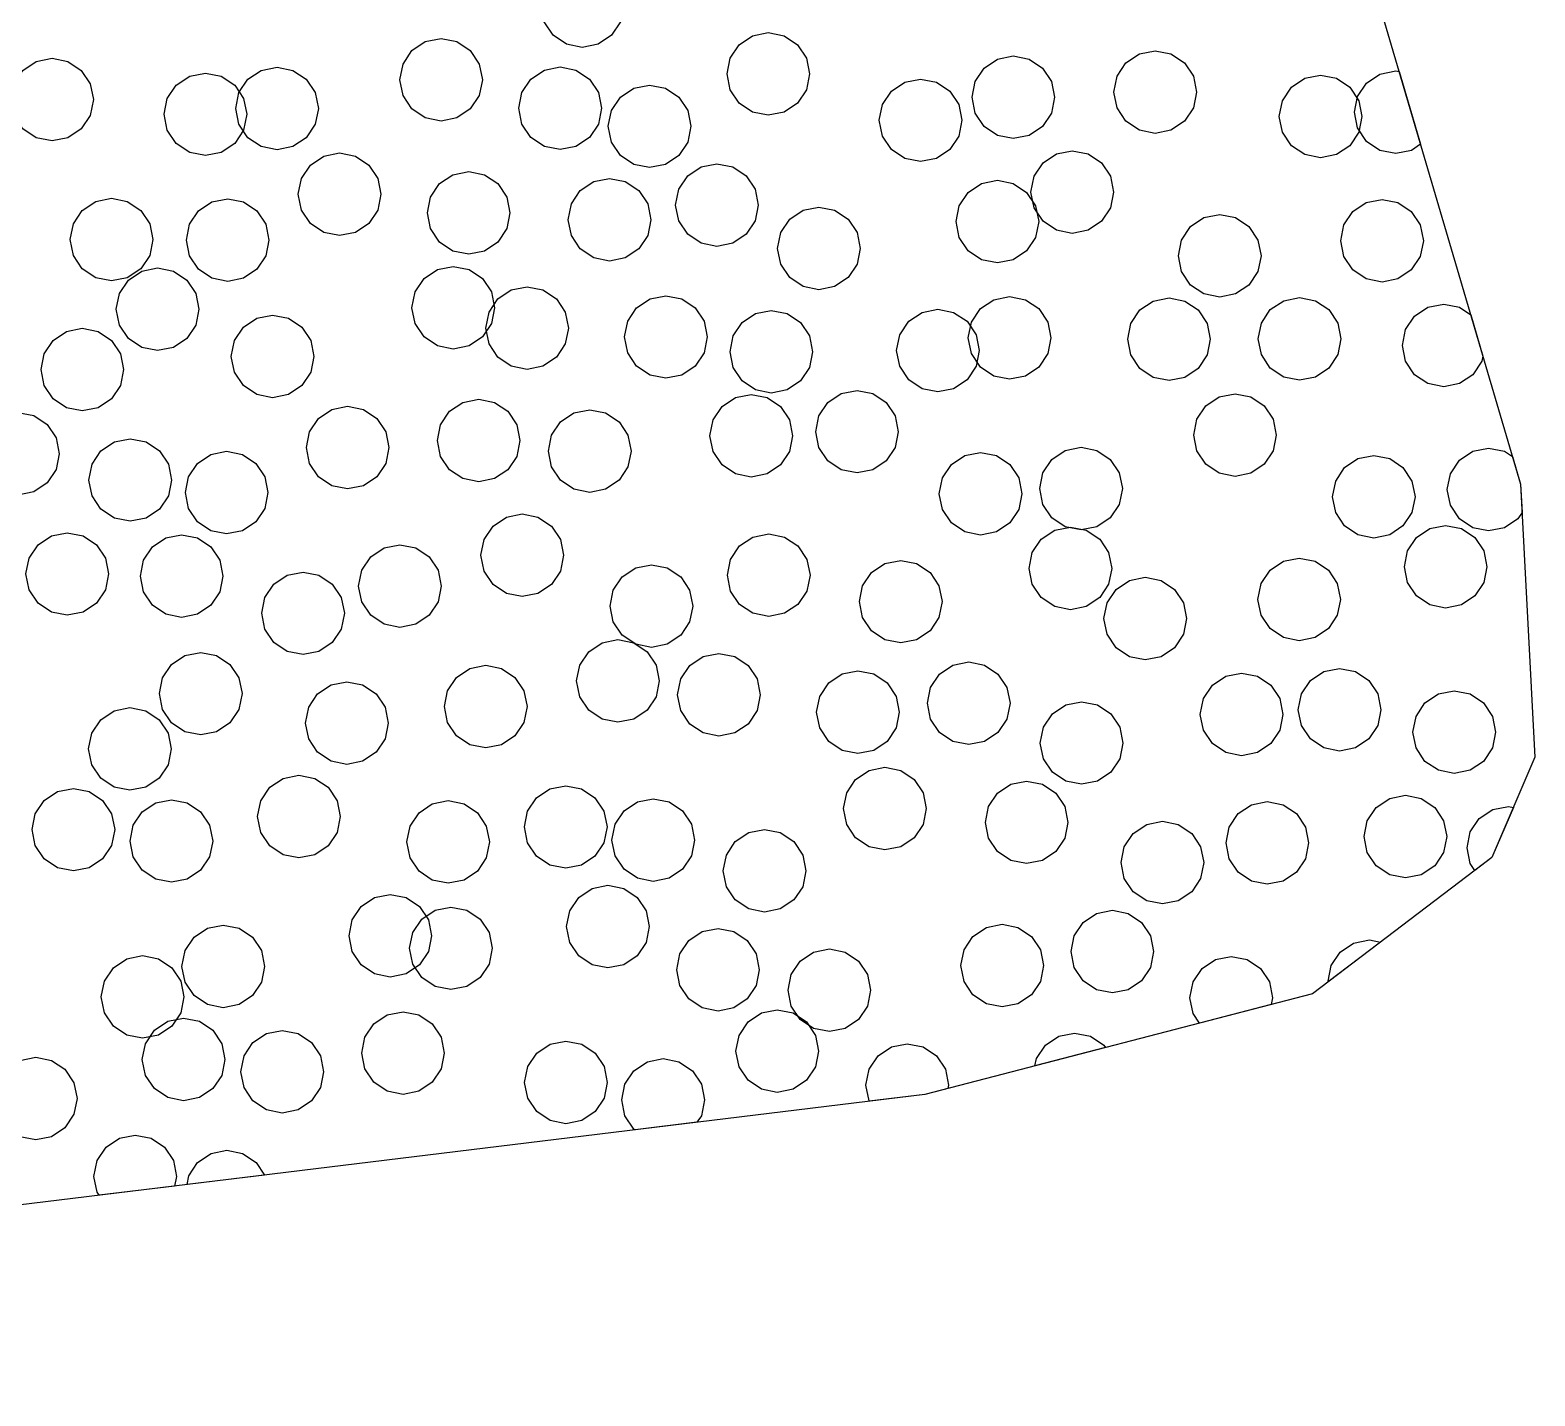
# Model space of a CAD drawing. Header units: millimetres. Extents: x 2 to 154, y 0 to 88.
# Drawn here: x 139.67 to 154.25, y 0.02 to 13.25 of the extents above; entities that cross this region are included whole.
import ezdxf

# ---------------------------------------------------------------- set-up
doc = ezdxf.new("R2010")
doc.units = ezdxf.units.MM
doc.layers.add('BORDER', color=3, linetype='Continuous')

msp = doc.modelspace()

# ---------------------------------------------------------------- linework, layer by layer
for points in [[(145.391, 13.326), (145.304, 13.197), (145.174, 13.11), (145.021, 13.079), (144.868, 13.11), (144.738, 13.197), (144.652, 13.326), (144.621, 13.479), (144.652, 13.632), (144.738, 13.762), (144.868, 13.849), (145.021, 13.879), (145.174, 13.849), (145.304, 13.762), (145.391, 13.632), (145.421, 13.479), (145.391, 13.326)], [(144.024, 12.612), (143.937, 12.483), (143.807, 12.396), (143.654, 12.365), (143.501, 12.396), (143.371, 12.483), (143.285, 12.612), (143.254, 12.765), (143.285, 12.918), (143.371, 13.048), (143.501, 13.135), (143.654, 13.165), (143.807, 13.135), (143.937, 13.048), (144.024, 12.918), (144.054, 12.765), (144.024, 12.612)], [(147.193, 12.669), (147.106, 12.54), (146.977, 12.453), (146.823, 12.422), (146.67, 12.453), (146.541, 12.54), (146.454, 12.669), (146.423, 12.822), (146.454, 12.975), (146.541, 13.105), (146.67, 13.192), (146.823, 13.222), (146.977, 13.192), (147.106, 13.105), (147.193, 12.975), (147.223, 12.822), (147.193, 12.669)], [(140.256, 12.421), (140.169, 12.291), (140.039, 12.204), (139.886, 12.174), (139.733, 12.204), (139.603, 12.291), (139.517, 12.421), (139.486, 12.574), (139.517, 12.727), (139.603, 12.857), (139.733, 12.944), (139.886, 12.974), (140.039, 12.944), (140.169, 12.857), (140.256, 12.727), (140.286, 12.574), (140.256, 12.421)], [(149.565, 12.443), (149.479, 12.314), (149.349, 12.227), (149.196, 12.196), (149.043, 12.227), (148.913, 12.314), (148.826, 12.443), (148.796, 12.596), (148.826, 12.749), (148.913, 12.879), (149.043, 12.966), (149.196, 12.996), (149.349, 12.966), (149.479, 12.879), (149.565, 12.749), (149.596, 12.596), (149.565, 12.443)], [(150.94, 12.494), (150.853, 12.364), (150.723, 12.277), (150.57, 12.247), (150.417, 12.277), (150.287, 12.364), (150.201, 12.494), (150.17, 12.647), (150.201, 12.8), (150.287, 12.93), (150.417, 13.016), (150.57, 13.047), (150.723, 13.016), (150.853, 12.93), (150.94, 12.8), (150.97, 12.647), (150.94, 12.494)], [(141.741, 12.278), (141.655, 12.148), (141.525, 12.062), (141.372, 12.031), (141.219, 12.062), (141.089, 12.148), (141.002, 12.278), (140.972, 12.431), (141.002, 12.584), (141.089, 12.714), (141.219, 12.801), (141.372, 12.831), (141.525, 12.801), (141.655, 12.714), (141.741, 12.584), (141.772, 12.431), (141.741, 12.278)], [(142.435, 12.335), (142.348, 12.205), (142.218, 12.118), (142.065, 12.088), (141.912, 12.118), (141.783, 12.205), (141.696, 12.335), (141.665, 12.488), (141.696, 12.641), (141.783, 12.77), (141.912, 12.857), (142.065, 12.888), (142.218, 12.857), (142.348, 12.77), (142.435, 12.641), (142.465, 12.488), (142.435, 12.335)], [(145.177, 12.337), (145.09, 12.207), (144.96, 12.12), (144.807, 12.09), (144.654, 12.12), (144.524, 12.207), (144.437, 12.337), (144.407, 12.49), (144.437, 12.643), (144.524, 12.773), (144.654, 12.859), (144.807, 12.89), (144.96, 12.859), (145.09, 12.773), (145.177, 12.643), (145.207, 12.49), (145.177, 12.337)], [(153.14, 12.141), (153.053, 12.082), (152.899, 12.052), (152.746, 12.082), (152.617, 12.169), (152.53, 12.299), (152.499, 12.452), (152.53, 12.605), (152.617, 12.734), (152.746, 12.821), (152.899, 12.852), (152.933, 12.845), (153.14, 12.141)], [(146.043, 12.162), (145.956, 12.032), (145.826, 11.945), (145.673, 11.915), (145.52, 11.945), (145.39, 12.032), (145.304, 12.162), (145.273, 12.315), (145.304, 12.468), (145.39, 12.597), (145.52, 12.684), (145.673, 12.715), (145.826, 12.684), (145.956, 12.597), (146.043, 12.468), (146.073, 12.315), (146.043, 12.162)], [(148.668, 12.22), (148.581, 12.09), (148.452, 12.003), (148.298, 11.973), (148.145, 12.003), (148.016, 12.09), (147.929, 12.22), (147.898, 12.373), (147.929, 12.526), (148.016, 12.656), (148.145, 12.742), (148.298, 12.773), (148.452, 12.742), (148.581, 12.656), (148.668, 12.526), (148.698, 12.373), (148.668, 12.22)], [(152.542, 12.257), (152.455, 12.127), (152.325, 12.041), (152.172, 12.01), (152.019, 12.041), (151.889, 12.127), (151.802, 12.257), (151.772, 12.41), (151.802, 12.563), (151.889, 12.693), (152.019, 12.78), (152.172, 12.81), (152.325, 12.78), (152.455, 12.693), (152.542, 12.563), (152.572, 12.41), (152.542, 12.257)], [(143.04, 11.504), (142.954, 11.374), (142.824, 11.288), (142.671, 11.257), (142.518, 11.288), (142.388, 11.374), (142.301, 11.504), (142.271, 11.657), (142.301, 11.81), (142.388, 11.94), (142.518, 12.027), (142.671, 12.057), (142.824, 12.027), (142.954, 11.94), (143.04, 11.81), (143.071, 11.657), (143.04, 11.504)], [(146.695, 11.399), (146.608, 11.269), (146.478, 11.183), (146.325, 11.152), (146.172, 11.183), (146.042, 11.269), (145.955, 11.399), (145.925, 11.552), (145.955, 11.705), (146.042, 11.835), (146.172, 11.922), (146.325, 11.952), (146.478, 11.922), (146.608, 11.835), (146.695, 11.705), (146.725, 11.552), (146.695, 11.399)], [(150.137, 11.525), (150.05, 11.395), (149.92, 11.309), (149.767, 11.278), (149.614, 11.309), (149.484, 11.395), (149.397, 11.525), (149.367, 11.678), (149.397, 11.831), (149.484, 11.961), (149.614, 12.048), (149.767, 12.078), (149.92, 12.048), (150.05, 11.961), (150.137, 11.831), (150.167, 11.678), (150.137, 11.525)], [(144.29, 11.324), (144.204, 11.194), (144.074, 11.107), (143.921, 11.077), (143.768, 11.107), (143.638, 11.194), (143.551, 11.324), (143.521, 11.477), (143.551, 11.63), (143.638, 11.76), (143.768, 11.846), (143.921, 11.877), (144.074, 11.846), (144.204, 11.76), (144.29, 11.63), (144.321, 11.477), (144.29, 11.324)], [(145.655, 11.257), (145.568, 11.127), (145.438, 11.041), (145.285, 11.01), (145.132, 11.041), (145.002, 11.127), (144.916, 11.257), (144.885, 11.41), (144.916, 11.563), (145.002, 11.693), (145.132, 11.78), (145.285, 11.81), (145.438, 11.78), (145.568, 11.693), (145.655, 11.563), (145.685, 11.41), (145.655, 11.257)], [(149.411, 11.239), (149.325, 11.109), (149.195, 11.022), (149.042, 10.992), (148.889, 11.022), (148.759, 11.109), (148.672, 11.239), (148.642, 11.392), (148.672, 11.545), (148.759, 11.675), (148.889, 11.761), (149.042, 11.792), (149.195, 11.761), (149.325, 11.675), (149.411, 11.545), (149.442, 11.392), (149.411, 11.239)], [(140.832, 11.065), (140.745, 10.935), (140.615, 10.848), (140.462, 10.818), (140.309, 10.848), (140.179, 10.935), (140.093, 11.065), (140.062, 11.218), (140.093, 11.371), (140.179, 11.501), (140.309, 11.587), (140.462, 11.618), (140.615, 11.587), (140.745, 11.501), (140.832, 11.371), (140.862, 11.218), (140.832, 11.065)], [(141.956, 11.06), (141.87, 10.931), (141.74, 10.844), (141.587, 10.813), (141.434, 10.844), (141.304, 10.931), (141.217, 11.06), (141.187, 11.213), (141.217, 11.366), (141.304, 11.496), (141.434, 11.583), (141.587, 11.613), (141.74, 11.583), (141.87, 11.496), (141.956, 11.366), (141.987, 11.213), (141.956, 11.06)], [(147.682, 10.979), (147.595, 10.85), (147.465, 10.763), (147.312, 10.733), (147.159, 10.763), (147.03, 10.85), (146.943, 10.979), (146.912, 11.133), (146.943, 11.286), (147.03, 11.415), (147.159, 11.502), (147.312, 11.533), (147.465, 11.502), (147.595, 11.415), (147.682, 11.286), (147.712, 11.133), (147.682, 10.979)], [(153.137, 11.053), (153.05, 10.924), (152.92, 10.837), (152.767, 10.807), (152.614, 10.837), (152.484, 10.924), (152.398, 11.053), (152.367, 11.207), (152.398, 11.36), (152.484, 11.489), (152.614, 11.576), (152.767, 11.607), (152.92, 11.576), (153.05, 11.489), (153.137, 11.36), (153.167, 11.207), (153.137, 11.053)], [(151.565, 10.908), (151.478, 10.778), (151.348, 10.692), (151.195, 10.661), (151.042, 10.692), (150.912, 10.778), (150.826, 10.908), (150.795, 11.061), (150.826, 11.214), (150.912, 11.344), (151.042, 11.431), (151.195, 11.461), (151.348, 11.431), (151.478, 11.344), (151.565, 11.214), (151.595, 11.061), (151.565, 10.908)], [(141.278, 10.39), (141.191, 10.26), (141.061, 10.173), (140.908, 10.143), (140.755, 10.173), (140.626, 10.26), (140.539, 10.39), (140.508, 10.543), (140.539, 10.696), (140.626, 10.826), (140.755, 10.912), (140.908, 10.943), (141.061, 10.912), (141.191, 10.826), (141.278, 10.696), (141.308, 10.543), (141.278, 10.39)], [(144.142, 10.405), (144.055, 10.275), (143.925, 10.189), (143.772, 10.158), (143.619, 10.189), (143.489, 10.275), (143.402, 10.405), (143.372, 10.558), (143.402, 10.711), (143.489, 10.841), (143.619, 10.928), (143.772, 10.958), (143.925, 10.928), (144.055, 10.841), (144.142, 10.711), (144.172, 10.558), (144.142, 10.405)], [(144.857, 10.208), (144.77, 10.078), (144.64, 9.992), (144.487, 9.961), (144.334, 9.992), (144.204, 10.078), (144.118, 10.208), (144.087, 10.361), (144.118, 10.514), (144.204, 10.644), (144.334, 10.731), (144.487, 10.761), (144.64, 10.731), (144.77, 10.644), (144.857, 10.514), (144.887, 10.361), (144.857, 10.208)], [(146.201, 10.122), (146.114, 9.993), (145.984, 9.906), (145.831, 9.875), (145.678, 9.906), (145.548, 9.993), (145.461, 10.122), (145.431, 10.275), (145.461, 10.429), (145.548, 10.558), (145.678, 10.645), (145.831, 10.675), (145.984, 10.645), (146.114, 10.558), (146.201, 10.429), (146.231, 10.275), (146.201, 10.122)], [(149.529, 10.114), (149.442, 9.984), (149.313, 9.897), (149.159, 9.867), (149.006, 9.897), (148.877, 9.984), (148.79, 10.114), (148.759, 10.267), (148.79, 10.42), (148.877, 10.55), (149.006, 10.636), (149.159, 10.667), (149.313, 10.636), (149.442, 10.55), (149.529, 10.42), (149.559, 10.267), (149.529, 10.114)], [(151.073, 10.101), (150.987, 9.971), (150.857, 9.884), (150.704, 9.854), (150.551, 9.884), (150.421, 9.971), (150.334, 10.101), (150.304, 10.254), (150.334, 10.407), (150.421, 10.537), (150.551, 10.623), (150.704, 10.654), (150.857, 10.623), (150.987, 10.537), (151.073, 10.407), (151.104, 10.254), (151.073, 10.101)], [(152.338, 10.104), (152.251, 9.974), (152.121, 9.887), (151.968, 9.857), (151.815, 9.887), (151.685, 9.974), (151.599, 10.104), (151.568, 10.257), (151.599, 10.41), (151.685, 10.54), (151.815, 10.626), (151.968, 10.657), (152.121, 10.626), (152.251, 10.54), (152.338, 10.41), (152.368, 10.257), (152.338, 10.104)], [(147.222, 9.979), (147.135, 9.849), (147.005, 9.762), (146.852, 9.732), (146.699, 9.762), (146.569, 9.849), (146.482, 9.979), (146.452, 10.132), (146.482, 10.285), (146.569, 10.414), (146.699, 10.501), (146.852, 10.532), (147.005, 10.501), (147.135, 10.414), (147.222, 10.285), (147.252, 10.132), (147.222, 9.979)], [(148.835, 9.991), (148.748, 9.861), (148.618, 9.774), (148.465, 9.744), (148.312, 9.774), (148.183, 9.861), (148.096, 9.991), (148.065, 10.144), (148.096, 10.297), (148.183, 10.427), (148.312, 10.513), (148.465, 10.544), (148.618, 10.513), (148.748, 10.427), (148.835, 10.297), (148.865, 10.144), (148.835, 9.991)], [(153.743, 10.09), (153.733, 10.04), (153.647, 9.91), (153.517, 9.824), (153.364, 9.793), (153.211, 9.824), (153.081, 9.91), (152.994, 10.04), (152.964, 10.193), (152.994, 10.346), (153.081, 10.476), (153.211, 10.563), (153.364, 10.593), (153.517, 10.563), (153.626, 10.49), (153.743, 10.09)], [(140.548, 9.806), (140.462, 9.676), (140.332, 9.589), (140.179, 9.559), (140.026, 9.589), (139.896, 9.676), (139.809, 9.806), (139.779, 9.959), (139.809, 10.112), (139.896, 10.242), (140.026, 10.328), (140.179, 10.359), (140.332, 10.328), (140.462, 10.242), (140.548, 10.112), (140.579, 9.959), (140.548, 9.806)], [(142.392, 9.934), (142.305, 9.804), (142.175, 9.717), (142.022, 9.687), (141.869, 9.717), (141.739, 9.804), (141.653, 9.934), (141.622, 10.087), (141.653, 10.24), (141.739, 10.37), (141.869, 10.457), (142.022, 10.487), (142.175, 10.457), (142.305, 10.37), (142.392, 10.24), (142.422, 10.087), (142.392, 9.934)], [(144.388, 9.119), (144.301, 8.99), (144.172, 8.903), (144.018, 8.872), (143.865, 8.903), (143.736, 8.99), (143.649, 9.119), (143.618, 9.272), (143.649, 9.425), (143.736, 9.555), (143.865, 9.642), (144.018, 9.672), (144.172, 9.642), (144.301, 9.555), (144.388, 9.425), (144.418, 9.272), (144.388, 9.119)], [(147.027, 9.166), (146.941, 9.037), (146.811, 8.95), (146.658, 8.919), (146.505, 8.95), (146.375, 9.037), (146.288, 9.166), (146.258, 9.319), (146.288, 9.473), (146.375, 9.602), (146.505, 9.689), (146.658, 9.719), (146.811, 9.689), (146.941, 9.602), (147.027, 9.473), (147.058, 9.319), (147.027, 9.166)], [(148.052, 9.205), (147.965, 9.075), (147.835, 8.988), (147.682, 8.958), (147.529, 8.988), (147.4, 9.075), (147.313, 9.205), (147.282, 9.358), (147.313, 9.511), (147.4, 9.64), (147.529, 9.727), (147.682, 9.758), (147.835, 9.727), (147.965, 9.64), (148.052, 9.511), (148.082, 9.358), (148.052, 9.205)], [(151.713, 9.172), (151.626, 9.042), (151.496, 8.955), (151.343, 8.925), (151.19, 8.955), (151.06, 9.042), (150.974, 9.172), (150.943, 9.325), (150.974, 9.478), (151.06, 9.608), (151.19, 9.694), (151.343, 9.725), (151.496, 9.694), (151.626, 9.608), (151.713, 9.478), (151.743, 9.325), (151.713, 9.172)], [(139.925, 8.991), (139.838, 8.861), (139.709, 8.775), (139.555, 8.744), (139.402, 8.775), (139.273, 8.861), (139.186, 8.991), (139.155, 9.144), (139.186, 9.297), (139.273, 9.427), (139.402, 9.514), (139.555, 9.544), (139.709, 9.514), (139.838, 9.427), (139.925, 9.297), (139.955, 9.144), (139.925, 8.991)], [(143.118, 9.051), (143.031, 8.921), (142.902, 8.834), (142.749, 8.804), (142.595, 8.834), (142.466, 8.921), (142.379, 9.051), (142.349, 9.204), (142.379, 9.357), (142.466, 9.487), (142.595, 9.574), (142.749, 9.604), (142.902, 9.574), (143.031, 9.487), (143.118, 9.357), (143.149, 9.204), (143.118, 9.051)], [(145.464, 9.017), (145.377, 8.887), (145.247, 8.801), (145.094, 8.77), (144.941, 8.801), (144.811, 8.887), (144.724, 9.017), (144.694, 9.17), (144.724, 9.323), (144.811, 9.453), (144.941, 9.54), (145.094, 9.57), (145.247, 9.54), (145.377, 9.453), (145.464, 9.323), (145.494, 9.17), (145.464, 9.017)], [(141.013, 8.737), (140.926, 8.607), (140.796, 8.521), (140.643, 8.49), (140.49, 8.521), (140.36, 8.607), (140.274, 8.737), (140.243, 8.89), (140.274, 9.043), (140.36, 9.173), (140.49, 9.26), (140.643, 9.29), (140.796, 9.26), (140.926, 9.173), (141.013, 9.043), (141.043, 8.89), (141.013, 8.737)], [(150.222, 8.654), (150.135, 8.524), (150.005, 8.438), (149.852, 8.407), (149.699, 8.438), (149.57, 8.524), (149.483, 8.654), (149.452, 8.807), (149.483, 8.96), (149.57, 9.09), (149.699, 9.177), (149.852, 9.207), (150.005, 9.177), (150.135, 9.09), (150.222, 8.96), (150.252, 8.807), (150.222, 8.654)], [(154.108, 8.849), (154.123, 8.576), (154.082, 8.515), (153.952, 8.428), (153.799, 8.398), (153.646, 8.428), (153.516, 8.515), (153.43, 8.645), (153.399, 8.798), (153.43, 8.951), (153.516, 9.081), (153.646, 9.168), (153.799, 9.198), (153.952, 9.168), (154.03, 9.116), (154.108, 8.849)], [(141.947, 8.615), (141.86, 8.485), (141.73, 8.399), (141.577, 8.368), (141.424, 8.399), (141.294, 8.485), (141.208, 8.615), (141.177, 8.768), (141.208, 8.921), (141.294, 9.051), (141.424, 9.138), (141.577, 9.168), (141.73, 9.138), (141.86, 9.051), (141.947, 8.921), (141.977, 8.768), (141.947, 8.615)], [(149.248, 8.604), (149.162, 8.475), (149.032, 8.388), (148.879, 8.357), (148.726, 8.388), (148.596, 8.475), (148.509, 8.604), (148.479, 8.757), (148.509, 8.91), (148.596, 9.04), (148.726, 9.127), (148.879, 9.157), (149.032, 9.127), (149.162, 9.04), (149.248, 8.91), (149.279, 8.757), (149.248, 8.604)], [(153.057, 8.574), (152.97, 8.445), (152.841, 8.358), (152.687, 8.327), (152.534, 8.358), (152.405, 8.445), (152.318, 8.574), (152.287, 8.727), (152.318, 8.88), (152.405, 9.01), (152.534, 9.097), (152.687, 9.127), (152.841, 9.097), (152.97, 9.01), (153.057, 8.88), (153.087, 8.727), (153.057, 8.574)], [(144.809, 8.008), (144.722, 7.878), (144.592, 7.792), (144.439, 7.761), (144.286, 7.792), (144.157, 7.878), (144.07, 8.008), (144.039, 8.161), (144.07, 8.314), (144.157, 8.444), (144.286, 8.531), (144.439, 8.561), (144.592, 8.531), (144.722, 8.444), (144.809, 8.314), (144.839, 8.161), (144.809, 8.008)], [(140.403, 7.827), (140.316, 7.697), (140.186, 7.61), (140.033, 7.58), (139.88, 7.61), (139.75, 7.697), (139.664, 7.827), (139.633, 7.98), (139.664, 8.133), (139.75, 8.263), (139.88, 8.349), (140.033, 8.38), (140.186, 8.349), (140.316, 8.263), (140.403, 8.133), (140.433, 7.98), (140.403, 7.827)], [(141.51, 7.807), (141.424, 7.677), (141.294, 7.59), (141.141, 7.56), (140.988, 7.59), (140.858, 7.677), (140.771, 7.807), (140.741, 7.96), (140.771, 8.113), (140.858, 8.243), (140.988, 8.33), (141.141, 8.36), (141.294, 8.33), (141.424, 8.243), (141.51, 8.113), (141.541, 7.96), (141.51, 7.807)], [(147.196, 7.815), (147.11, 7.686), (146.98, 7.599), (146.827, 7.568), (146.674, 7.599), (146.544, 7.686), (146.457, 7.815), (146.427, 7.968), (146.457, 8.121), (146.544, 8.251), (146.674, 8.338), (146.827, 8.368), (146.98, 8.338), (147.11, 8.251), (147.196, 8.121), (147.227, 7.968), (147.196, 7.815)], [(150.119, 7.88), (150.033, 7.751), (149.903, 7.664), (149.75, 7.634), (149.597, 7.664), (149.467, 7.751), (149.38, 7.88), (149.35, 8.034), (149.38, 8.187), (149.467, 8.316), (149.597, 8.403), (149.75, 8.434), (149.903, 8.403), (150.033, 8.316), (150.119, 8.187), (150.15, 8.034), (150.119, 7.88)], [(153.753, 7.897), (153.666, 7.767), (153.536, 7.681), (153.383, 7.65), (153.23, 7.681), (153.1, 7.767), (153.014, 7.897), (152.983, 8.05), (153.014, 8.203), (153.1, 8.333), (153.23, 8.42), (153.383, 8.45), (153.536, 8.42), (153.666, 8.333), (153.753, 8.203), (153.783, 8.05), (153.753, 7.897)], [(143.625, 7.71), (143.538, 7.58), (143.408, 7.493), (143.255, 7.463), (143.102, 7.493), (142.972, 7.58), (142.885, 7.71), (142.855, 7.863), (142.885, 8.016), (142.972, 8.145), (143.102, 8.232), (143.255, 8.263), (143.408, 8.232), (143.538, 8.145), (143.625, 8.016), (143.655, 7.863), (143.625, 7.71)], [(146.061, 7.516), (145.975, 7.386), (145.845, 7.299), (145.692, 7.269), (145.539, 7.299), (145.409, 7.386), (145.322, 7.516), (145.292, 7.669), (145.322, 7.822), (145.409, 7.952), (145.539, 8.038), (145.692, 8.069), (145.845, 8.038), (145.975, 7.952), (146.061, 7.822), (146.092, 7.669), (146.061, 7.516)], [(148.475, 7.559), (148.389, 7.429), (148.259, 7.342), (148.106, 7.312), (147.953, 7.342), (147.823, 7.429), (147.736, 7.559), (147.706, 7.712), (147.736, 7.865), (147.823, 7.995), (147.953, 8.082), (148.106, 8.112), (148.259, 8.082), (148.389, 7.995), (148.475, 7.865), (148.506, 7.712), (148.475, 7.559)], [(152.334, 7.581), (152.248, 7.451), (152.118, 7.365), (151.965, 7.334), (151.812, 7.365), (151.682, 7.451), (151.595, 7.581), (151.565, 7.734), (151.595, 7.887), (151.682, 8.017), (151.812, 8.104), (151.965, 8.134), (152.118, 8.104), (152.248, 8.017), (152.334, 7.887), (152.365, 7.734), (152.334, 7.581)], [(142.686, 7.446), (142.6, 7.316), (142.47, 7.23), (142.317, 7.199), (142.164, 7.23), (142.034, 7.316), (141.947, 7.446), (141.917, 7.599), (141.947, 7.752), (142.034, 7.882), (142.164, 7.969), (142.317, 7.999), (142.47, 7.969), (142.6, 7.882), (142.686, 7.752), (142.717, 7.599), (142.686, 7.446)], [(150.844, 7.396), (150.757, 7.266), (150.627, 7.179), (150.474, 7.149), (150.321, 7.179), (150.192, 7.266), (150.105, 7.396), (150.074, 7.549), (150.105, 7.702), (150.192, 7.831), (150.321, 7.918), (150.474, 7.949), (150.627, 7.918), (150.757, 7.831), (150.844, 7.702), (150.874, 7.549), (150.844, 7.396)], [(145.736, 6.791), (145.649, 6.661), (145.519, 6.574), (145.366, 6.544), (145.213, 6.574), (145.084, 6.661), (144.997, 6.791), (144.966, 6.944), (144.997, 7.097), (145.084, 7.227), (145.213, 7.314), (145.366, 7.344), (145.519, 7.314), (145.649, 7.227), (145.736, 7.097), (145.766, 6.944), (145.736, 6.791)], [(141.695, 6.668), (141.609, 6.539), (141.479, 6.452), (141.326, 6.421), (141.173, 6.452), (141.043, 6.539), (140.956, 6.668), (140.926, 6.821), (140.956, 6.974), (141.043, 7.104), (141.173, 7.191), (141.326, 7.221), (141.479, 7.191), (141.609, 7.104), (141.695, 6.974), (141.726, 6.821), (141.695, 6.668)], [(146.715, 6.657), (146.628, 6.527), (146.498, 6.441), (146.345, 6.41), (146.192, 6.441), (146.063, 6.527), (145.976, 6.657), (145.945, 6.81), (145.976, 6.963), (146.063, 7.093), (146.192, 7.18), (146.345, 7.21), (146.498, 7.18), (146.628, 7.093), (146.715, 6.963), (146.745, 6.81), (146.715, 6.657)], [(144.455, 6.543), (144.369, 6.414), (144.239, 6.327), (144.086, 6.297), (143.933, 6.327), (143.803, 6.414), (143.716, 6.543), (143.686, 6.697), (143.716, 6.85), (143.803, 6.979), (143.933, 7.066), (144.086, 7.097), (144.239, 7.066), (144.369, 6.979), (144.455, 6.85), (144.486, 6.697), (144.455, 6.543)], [(148.06, 6.489), (147.974, 6.359), (147.844, 6.272), (147.691, 6.242), (147.538, 6.272), (147.408, 6.359), (147.321, 6.489), (147.291, 6.642), (147.321, 6.795), (147.408, 6.925), (147.538, 7.012), (147.691, 7.042), (147.844, 7.012), (147.974, 6.925), (148.06, 6.795), (148.091, 6.642), (148.06, 6.489)], [(149.134, 6.575), (149.047, 6.446), (148.917, 6.359), (148.764, 6.329), (148.611, 6.359), (148.481, 6.446), (148.395, 6.575), (148.364, 6.729), (148.395, 6.882), (148.481, 7.011), (148.611, 7.098), (148.764, 7.129), (148.917, 7.098), (149.047, 7.011), (149.134, 6.882), (149.164, 6.729), (149.134, 6.575)], [(151.777, 6.467), (151.69, 6.337), (151.56, 6.251), (151.407, 6.22), (151.254, 6.251), (151.124, 6.337), (151.038, 6.467), (151.007, 6.62), (151.038, 6.773), (151.124, 6.903), (151.254, 6.99), (151.407, 7.02), (151.56, 6.99), (151.69, 6.903), (151.777, 6.773), (151.807, 6.62), (151.777, 6.467)], [(152.726, 6.512), (152.639, 6.382), (152.509, 6.296), (152.356, 6.265), (152.203, 6.296), (152.073, 6.382), (151.987, 6.512), (151.956, 6.665), (151.987, 6.818), (152.073, 6.948), (152.203, 7.035), (152.356, 7.065), (152.509, 7.035), (152.639, 6.948), (152.726, 6.818), (152.756, 6.665), (152.726, 6.512)], [(143.111, 6.383), (143.024, 6.254), (142.894, 6.167), (142.741, 6.136), (142.588, 6.167), (142.458, 6.254), (142.372, 6.383), (142.341, 6.536), (142.372, 6.69), (142.458, 6.819), (142.588, 6.906), (142.741, 6.936), (142.894, 6.906), (143.024, 6.819), (143.111, 6.69), (143.141, 6.536), (143.111, 6.383)], [(150.227, 6.189), (150.14, 6.06), (150.01, 5.973), (149.857, 5.943), (149.704, 5.973), (149.574, 6.06), (149.488, 6.189), (149.457, 6.343), (149.488, 6.496), (149.574, 6.625), (149.704, 6.712), (149.857, 6.743), (150.01, 6.712), (150.14, 6.625), (150.227, 6.496), (150.257, 6.343), (150.227, 6.189)], [(153.836, 6.295), (153.749, 6.165), (153.619, 6.079), (153.466, 6.048), (153.313, 6.079), (153.183, 6.165), (153.096, 6.295), (153.066, 6.448), (153.096, 6.601), (153.183, 6.731), (153.313, 6.818), (153.466, 6.848), (153.619, 6.818), (153.749, 6.731), (153.836, 6.601), (153.866, 6.448), (153.836, 6.295)], [(141.01, 6.133), (140.923, 6.003), (140.793, 5.916), (140.64, 5.886), (140.487, 5.916), (140.357, 6.003), (140.27, 6.133), (140.24, 6.286), (140.27, 6.439), (140.357, 6.569), (140.487, 6.655), (140.64, 6.686), (140.793, 6.655), (140.923, 6.569), (141.01, 6.439), (141.04, 6.286), (141.01, 6.133)], [(142.646, 5.478), (142.559, 5.348), (142.43, 5.261), (142.277, 5.231), (142.124, 5.261), (141.994, 5.348), (141.907, 5.478), (141.877, 5.631), (141.907, 5.784), (141.994, 5.914), (142.124, 6), (142.277, 6.031), (142.43, 6), (142.559, 5.914), (142.646, 5.784), (142.677, 5.631), (142.646, 5.478)], [(148.322, 5.555), (148.235, 5.425), (148.105, 5.339), (147.952, 5.308), (147.799, 5.339), (147.669, 5.425), (147.582, 5.555), (147.552, 5.708), (147.582, 5.861), (147.669, 5.991), (147.799, 6.078), (147.952, 6.108), (148.105, 6.078), (148.235, 5.991), (148.322, 5.861), (148.352, 5.708), (148.322, 5.555)], [(140.463, 5.351), (140.376, 5.221), (140.246, 5.134), (140.093, 5.104), (139.94, 5.134), (139.81, 5.221), (139.724, 5.351), (139.693, 5.504), (139.724, 5.657), (139.81, 5.786), (139.94, 5.873), (140.093, 5.904), (140.246, 5.873), (140.376, 5.786), (140.463, 5.657), (140.493, 5.504), (140.463, 5.351)], [(145.23, 5.377), (145.143, 5.247), (145.014, 5.161), (144.861, 5.13), (144.707, 5.161), (144.578, 5.247), (144.491, 5.377), (144.461, 5.53), (144.491, 5.683), (144.578, 5.813), (144.707, 5.9), (144.861, 5.93), (145.014, 5.9), (145.143, 5.813), (145.23, 5.683), (145.261, 5.53), (145.23, 5.377)], [(149.694, 5.422), (149.608, 5.292), (149.478, 5.206), (149.325, 5.175), (149.172, 5.206), (149.042, 5.292), (148.955, 5.422), (148.925, 5.575), (148.955, 5.728), (149.042, 5.858), (149.172, 5.945), (149.325, 5.975), (149.478, 5.945), (149.608, 5.858), (149.694, 5.728), (149.725, 5.575), (149.694, 5.422)], [(153.363, 5.284), (153.277, 5.154), (153.147, 5.068), (152.994, 5.037), (152.841, 5.068), (152.711, 5.154), (152.624, 5.284), (152.594, 5.437), (152.624, 5.59), (152.711, 5.72), (152.841, 5.807), (152.994, 5.837), (153.147, 5.807), (153.277, 5.72), (153.363, 5.59), (153.394, 5.437), (153.363, 5.284)], [(141.412, 5.241), (141.325, 5.111), (141.196, 5.024), (141.043, 4.994), (140.89, 5.024), (140.76, 5.111), (140.673, 5.241), (140.643, 5.394), (140.673, 5.547), (140.76, 5.677), (140.89, 5.764), (141.043, 5.794), (141.196, 5.764), (141.325, 5.677), (141.412, 5.547), (141.443, 5.394), (141.412, 5.241)], [(144.092, 5.232), (144.005, 5.102), (143.876, 5.015), (143.723, 4.985), (143.569, 5.015), (143.44, 5.102), (143.353, 5.232), (143.323, 5.385), (143.353, 5.538), (143.44, 5.667), (143.569, 5.754), (143.723, 5.785), (143.876, 5.754), (144.005, 5.667), (144.092, 5.538), (144.123, 5.385), (144.092, 5.232)], [(146.079, 5.25), (145.992, 5.12), (145.862, 5.034), (145.709, 5.003), (145.556, 5.034), (145.426, 5.12), (145.339, 5.25), (145.309, 5.403), (145.339, 5.556), (145.426, 5.686), (145.556, 5.773), (145.709, 5.803), (145.862, 5.773), (145.992, 5.686), (146.079, 5.556), (146.109, 5.403), (146.079, 5.25)], [(152.025, 5.223), (151.939, 5.093), (151.809, 5.006), (151.656, 4.976), (151.503, 5.006), (151.373, 5.093), (151.286, 5.223), (151.256, 5.376), (151.286, 5.529), (151.373, 5.659), (151.503, 5.746), (151.656, 5.776), (151.809, 5.746), (151.939, 5.659), (152.025, 5.529), (152.056, 5.376), (152.025, 5.223)], [(153.83, 5.234), (153.667, 5.11), (153.622, 5.176), (153.592, 5.329), (153.622, 5.482), (153.709, 5.612), (153.839, 5.699), (153.992, 5.729), (154.039, 5.72), (153.83, 5.234)], [(151.01, 5.032), (150.924, 4.902), (150.794, 4.816), (150.641, 4.785), (150.488, 4.816), (150.358, 4.902), (150.271, 5.032), (150.241, 5.185), (150.271, 5.338), (150.358, 5.468), (150.488, 5.555), (150.641, 5.585), (150.794, 5.555), (150.924, 5.468), (151.01, 5.338), (151.041, 5.185), (151.01, 5.032)], [(147.156, 4.952), (147.069, 4.823), (146.939, 4.736), (146.786, 4.705), (146.633, 4.736), (146.503, 4.823), (146.417, 4.952), (146.386, 5.105), (146.417, 5.258), (146.503, 5.388), (146.633, 5.475), (146.786, 5.505), (146.939, 5.475), (147.069, 5.388), (147.156, 5.258), (147.186, 5.105), (147.156, 4.952)], [(145.639, 4.412), (145.552, 4.282), (145.423, 4.195), (145.27, 4.165), (145.116, 4.195), (144.987, 4.282), (144.9, 4.412), (144.87, 4.565), (144.9, 4.718), (144.987, 4.848), (145.116, 4.934), (145.27, 4.965), (145.423, 4.934), (145.552, 4.848), (145.639, 4.718), (145.67, 4.565), (145.639, 4.412)], [(143.531, 4.324), (143.445, 4.194), (143.315, 4.107), (143.162, 4.077), (143.009, 4.107), (142.879, 4.194), (142.792, 4.324), (142.762, 4.477), (142.792, 4.63), (142.879, 4.76), (143.009, 4.846), (143.162, 4.877), (143.315, 4.846), (143.445, 4.76), (143.531, 4.63), (143.562, 4.477), (143.531, 4.324)], [(144.119, 4.201), (144.032, 4.072), (143.902, 3.985), (143.749, 3.955), (143.596, 3.985), (143.466, 4.072), (143.379, 4.201), (143.349, 4.355), (143.379, 4.508), (143.466, 4.637), (143.596, 4.724), (143.749, 4.755), (143.902, 4.724), (144.032, 4.637), (144.119, 4.508), (144.149, 4.355), (144.119, 4.201)], [(150.524, 4.17), (150.438, 4.04), (150.308, 3.953), (150.155, 3.923), (150.002, 3.953), (149.872, 4.04), (149.785, 4.17), (149.755, 4.323), (149.785, 4.476), (149.872, 4.606), (150.002, 4.692), (150.155, 4.723), (150.308, 4.692), (150.438, 4.606), (150.524, 4.476), (150.555, 4.323), (150.524, 4.17)], [(141.914, 4.027), (141.827, 3.897), (141.697, 3.811), (141.544, 3.78), (141.391, 3.811), (141.261, 3.897), (141.175, 4.027), (141.144, 4.18), (141.175, 4.333), (141.261, 4.463), (141.391, 4.55), (141.544, 4.58), (141.697, 4.55), (141.827, 4.463), (141.914, 4.333), (141.944, 4.18), (141.914, 4.027)], [(146.705, 3.994), (146.619, 3.865), (146.489, 3.778), (146.336, 3.747), (146.183, 3.778), (146.053, 3.865), (145.966, 3.994), (145.936, 4.147), (145.966, 4.301), (146.053, 4.43), (146.183, 4.517), (146.336, 4.547), (146.489, 4.517), (146.619, 4.43), (146.705, 4.301), (146.736, 4.147), (146.705, 3.994)], [(149.458, 4.035), (149.371, 3.905), (149.241, 3.819), (149.088, 3.788), (148.935, 3.819), (148.805, 3.905), (148.719, 4.035), (148.688, 4.188), (148.719, 4.341), (148.805, 4.471), (148.935, 4.558), (149.088, 4.588), (149.241, 4.558), (149.371, 4.471), (149.458, 4.341), (149.488, 4.188), (149.458, 4.035)], [(152.245, 4.029), (152.244, 4.036), (152.274, 4.189), (152.361, 4.319), (152.491, 4.406), (152.644, 4.436), (152.752, 4.415), (152.245, 4.029)], [(141.132, 3.731), (141.045, 3.602), (140.916, 3.515), (140.763, 3.484), (140.61, 3.515), (140.48, 3.602), (140.393, 3.731), (140.363, 3.884), (140.393, 4.037), (140.48, 4.167), (140.61, 4.254), (140.763, 4.284), (140.916, 4.254), (141.045, 4.167), (141.132, 4.037), (141.163, 3.884), (141.132, 3.731)], [(147.784, 3.796), (147.697, 3.666), (147.567, 3.579), (147.414, 3.549), (147.261, 3.579), (147.131, 3.666), (147.045, 3.796), (147.014, 3.949), (147.045, 4.102), (147.131, 4.232), (147.261, 4.318), (147.414, 4.349), (147.567, 4.318), (147.697, 4.232), (147.784, 4.102), (147.814, 3.949), (147.784, 3.796)], [(151, 3.63), (150.938, 3.723), (150.907, 3.876), (150.938, 4.029), (151.025, 4.159), (151.154, 4.246), (151.307, 4.276), (151.461, 4.246), (151.59, 4.159), (151.677, 4.029), (151.707, 3.876), (151.694, 3.81), (151, 3.63)], [(141.53, 3.125), (141.443, 2.996), (141.313, 2.909), (141.16, 2.878), (141.007, 2.909), (140.877, 2.996), (140.79, 3.125), (140.76, 3.278), (140.79, 3.431), (140.877, 3.561), (141.007, 3.648), (141.16, 3.678), (141.313, 3.648), (141.443, 3.561), (141.53, 3.431), (141.56, 3.278), (141.53, 3.125)], [(143.655, 3.188), (143.568, 3.059), (143.438, 2.972), (143.285, 2.941), (143.132, 2.972), (143.002, 3.059), (142.915, 3.188), (142.885, 3.341), (142.915, 3.494), (143.002, 3.624), (143.132, 3.711), (143.285, 3.741), (143.438, 3.711), (143.568, 3.624), (143.655, 3.494), (143.685, 3.341), (143.655, 3.188)], [(147.28, 3.206), (147.193, 3.077), (147.063, 2.99), (146.91, 2.959), (146.757, 2.99), (146.627, 3.077), (146.541, 3.206), (146.51, 3.359), (146.541, 3.512), (146.627, 3.642), (146.757, 3.729), (146.91, 3.759), (147.063, 3.729), (147.193, 3.642), (147.28, 3.512), (147.31, 3.359), (147.28, 3.206)], [(142.485, 3.007), (142.398, 2.877), (142.268, 2.791), (142.115, 2.76), (141.962, 2.791), (141.832, 2.877), (141.745, 3.007), (141.715, 3.16), (141.745, 3.313), (141.832, 3.443), (141.962, 3.53), (142.115, 3.56), (142.268, 3.53), (142.398, 3.443), (142.485, 3.313), (142.515, 3.16), (142.485, 3.007)], [(149.405, 3.217), (149.419, 3.287), (149.506, 3.417), (149.636, 3.504), (149.789, 3.534), (149.942, 3.504), (150.072, 3.417), (150.088, 3.394), (149.405, 3.217)], [(145.233, 2.904), (145.146, 2.774), (145.016, 2.687), (144.863, 2.657), (144.71, 2.687), (144.58, 2.774), (144.494, 2.904), (144.463, 3.057), (144.494, 3.21), (144.58, 3.34), (144.71, 3.426), (144.863, 3.457), (145.016, 3.426), (145.146, 3.34), (145.233, 3.21), (145.263, 3.057), (145.233, 2.904)], [(148.339, 2.94), (147.801, 2.875), (147.799, 2.878), (147.769, 3.031), (147.799, 3.184), (147.886, 3.314), (148.015, 3.401), (148.169, 3.431), (148.322, 3.401), (148.451, 3.314), (148.538, 3.184), (148.569, 3.031), (148.562, 2.998), (148.339, 2.94)], [(140.098, 2.748), (140.011, 2.618), (139.881, 2.531), (139.728, 2.501), (139.575, 2.531), (139.445, 2.618), (139.358, 2.748), (139.328, 2.901), (139.358, 3.054), (139.445, 3.184), (139.575, 3.27), (139.728, 3.301), (139.881, 3.27), (140.011, 3.184), (140.098, 3.054), (140.128, 2.901), (140.098, 2.748)], [(145.532, 2.598), (145.522, 2.604), (145.435, 2.734), (145.405, 2.887), (145.435, 3.04), (145.522, 3.17), (145.652, 3.257), (145.805, 3.287), (145.958, 3.257), (146.088, 3.17), (146.175, 3.04), (146.205, 2.887), (146.175, 2.734), (146.132, 2.671), (145.532, 2.598)], [(140.343, 1.964), (140.322, 1.994), (140.292, 2.147), (140.322, 2.3), (140.409, 2.43), (140.539, 2.517), (140.692, 2.547), (140.845, 2.517), (140.975, 2.43), (141.062, 2.3), (141.092, 2.147), (141.073, 2.053), (140.343, 1.964)], [(141.193, 2.068), (141.21, 2.152), (141.296, 2.282), (141.426, 2.369), (141.579, 2.399), (141.732, 2.369), (141.862, 2.282), (141.944, 2.159), (141.193, 2.068)]]:
    msp.add_lwpolyline(points, close=True)
at = {"layer": 'BORDER'}
msp.add_lwpolyline([(135.758, 46.94), (139.65, 38.877), (147.018, 25.948), (152.718, 13.575), (154.108, 8.849), (154.248, 6.207), (153.83, 5.234), (152.093, 3.913), (148.339, 2.94), (124.428, 0.021), (121.647, 0.021), (120.396, 0.716), (119.353, 1.759), (118.241, 4.261), (99.891, 50.416)], dxfattribs=at)

doc.saveas('drawing.dxf')
